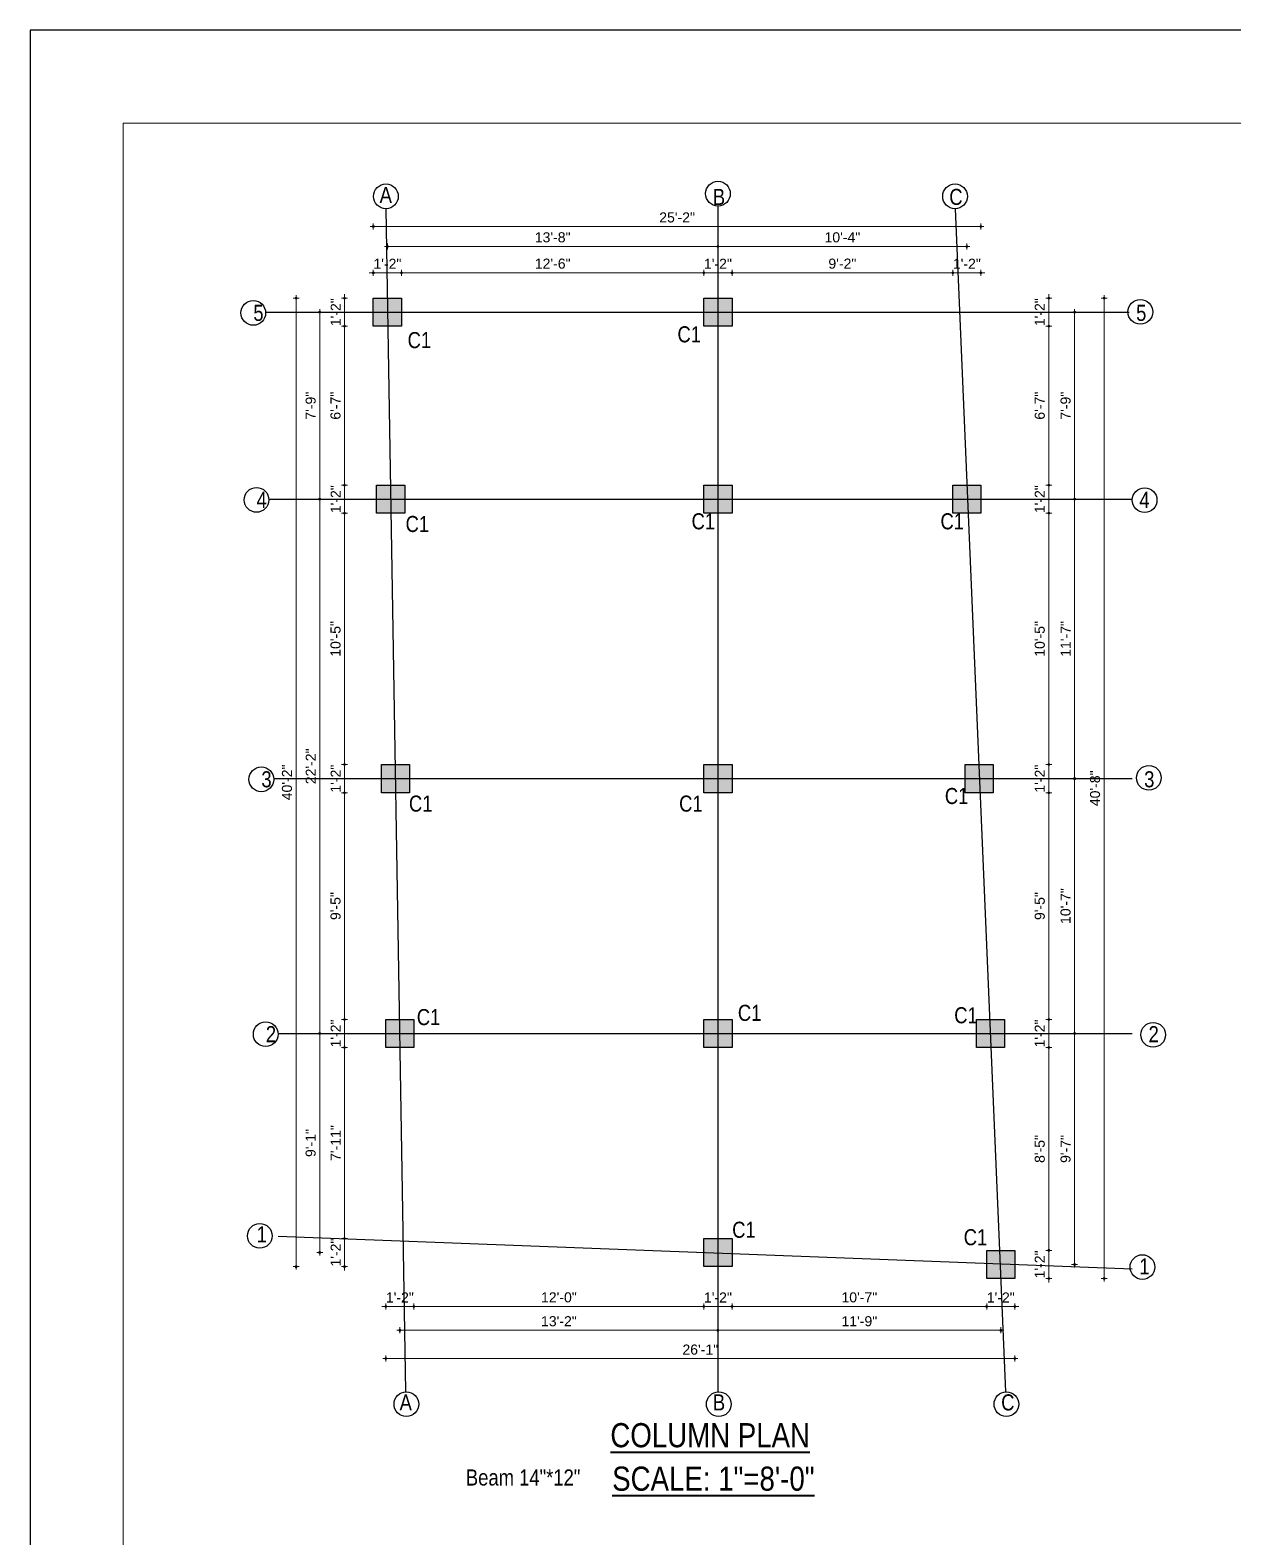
# Model space of a CAD drawing. Header units: inches. Extents: x -4597 to 93300, y -14139 to 5932.
# Drawn here: x -754 to -155, y -9626 to -8877 of the extents above; entities that cross this region are included whole.
import ezdxf
from ezdxf.enums import TextEntityAlignment as Align

# ---------------------------------------------------------------- set-up
doc = ezdxf.new("R2010")
doc.units = ezdxf.units.IN
doc.header["$LTSCALE"] = 0.5
doc.header["$MEASUREMENT"] = 0
doc.header["$PDMODE"] = 66
for name, color, linetype, lineweight in [('1', 7, 'Continuous', 25), ('ELE1', 3, 'Continuous', 9), ('hatch', 9, 'Continuous', 0), ('Toilet', 7, 'Continuous', 25), ('wall', 20, 'Continuous', 40)]:
    doc.layers.add(name, color=color, linetype=linetype, lineweight=lineweight)
doc.styles.add('ordinary', font='ARIALN.TTF')
doc.styles.get("Standard").update_dxf_attribs({"font": 'arial.ttf'})
doc.dimstyles.new('S8', dxfattribs={"dimtxt": 5, "dimasz": 1, "dimexe": 6, "dimexo": 18, "dimgap": 1.9375, "dimtad": 1, "dimdec": 0, "dimzin": 3, "dimdsep": 46, "dimlunit": 4, "dimtxsty": 'Standard', "dimblk": 'dot 2', "dimcen": 12, "dimse1": 1, "dimse2": 1, "dimclrd": 1, "dimclre": 1, "dimclrt": 256, "dimadec": 0, "dimazin": 0, "dimtfac": 0.75, "dimtdec": 0, "dimtix": 1, "dimtmove": 1, "dimatfit": 3, "dimldrblk": 'DOT', "dimfxl": 1, "dimtolj": 1, "dimtzin": 0, "dimlwd": 9, "dimlwe": 9, "dimarcsym": 0})

# ---------------------------------------------------------------- blocks, each defined once
blk = doc.blocks.new('dot1')
at = {"layer": 'hatch'}
h = blk.add_hatch(color=256, dxfattribs=at)
edge = h.paths.add_edge_path()
edge.add_arc((0, 0), 1, 0, 360)
for p, q in [((3, 0), (-3, 0)), ((0, 3), (0, -3))]:
    blk.add_line(p, q, dxfattribs=at)
blk.add_circle((0, 0), 1, dxfattribs=at)
blk = doc.blocks.new('dot 2')
at = {"layer": 'hatch', "xscale": 0.5, "yscale": 0.5, "zscale": 0.5}
blk.add_blockref('dot1', (0, 0), dxfattribs=at)
blk = doc.blocks.new('*D522')
at = {"layer": 'Defpoints', "color": 0, "transparency": 16777216}
for p in [(-569.06, -8997.16), (-583.06, -9009.8), (-569.06, -9009.8)]:
    blk.add_point(p, dxfattribs=at)
at = {"layer": 'Toilet', "color": 1, "lineweight": 9, "transparency": 16777216}
for p, q in [((-584.06, -8997.16), (-585.06, -8997.16)), ((-583.06, -8997.16), (-569.06, -8997.16)), ((-568.06, -8997.16), (-567.06, -8997.16))]:
    blk.add_line(p, q, dxfattribs=at)
blk.add_blockref('dot 2', (-583.06, -8997.16), dxfattribs=at)
at = {"layer": 'Toilet', "color": 1, "lineweight": 9, "transparency": 16777216, "rotation": 180}
blk.add_blockref('dot 2', (-569.06, -8997.16), dxfattribs=at)
at = {"layer": 'Toilet', "transparency": 16777216, "insert": (-576.06, -8992.72), "char_height": 5, "attachment_point": 5}
blk.add_mtext('\\A1;1\'-2"', dxfattribs=at)
blk = doc.blocks.new('_Dot')
at = {"color": 0, "linetype": 'ByBlock', "lineweight": -2}
blk.add_line((-0.5, 0), (-1, 0), dxfattribs=at)
at = {"color": 0, "linetype": 'ByBlock', "const_width": 0.5}
blk.add_lwpolyline([(-0.25, 0, 1), (0.25, 0, 1)], format="xyb", close=True, dxfattribs=at)
blk = doc.blocks.new('*D523')
at = {"layer": 'Defpoints', "color": 0, "transparency": 16777216}
for p in [(-418.7, -8997.16), (-569.06, -9009.8), (-418.7, -9009.8)]:
    blk.add_point(p, dxfattribs=at)
at = {"layer": 'Toilet', "color": 1, "lineweight": 9, "transparency": 16777216}
blk.add_line((-568.06, -8997.16), (-419.7, -8997.16), dxfattribs=at)
at = {"layer": 'Toilet', "color": 1, "lineweight": 9, "transparency": 16777216, "rotation": 180}
blk.add_blockref('dot 2', (-569.06, -8997.16), dxfattribs=at)
at = {"layer": 'Toilet', "color": 1, "lineweight": 9, "transparency": 16777216}
blk.add_blockref('dot 2', (-418.7, -8997.16), dxfattribs=at)
at = {"layer": 'Toilet', "transparency": 16777216, "insert": (-493.88, -8992.67), "char_height": 5, "attachment_point": 5}
blk.add_mtext('\\A1;12\'-6"', dxfattribs=at)
blk = doc.blocks.new('*D524')
at = {"layer": 'Defpoints', "color": 0, "transparency": 16777216}
for p in [(-404.7, -8997.16), (-418.7, -9009.8), (-404.7, -9009.8)]:
    blk.add_point(p, dxfattribs=at)
at = {"layer": 'Toilet', "color": 1, "lineweight": 9, "transparency": 16777216}
for p, q in [((-419.7, -8997.16), (-420.7, -8997.16)), ((-418.7, -8997.16), (-404.7, -8997.16)), ((-403.7, -8997.16), (-402.7, -8997.16))]:
    blk.add_line(p, q, dxfattribs=at)
blk.add_blockref('dot 2', (-418.7, -8997.16), dxfattribs=at)
at = {"layer": 'Toilet', "color": 1, "lineweight": 9, "transparency": 16777216, "rotation": 180}
blk.add_blockref('dot 2', (-404.7, -8997.16), dxfattribs=at)
at = {"layer": 'Toilet', "transparency": 16777216, "insert": (-411.7, -8992.72), "char_height": 5, "attachment_point": 5}
blk.add_mtext('\\A1;1\'-2"', dxfattribs=at)
blk = doc.blocks.new('*D525')
at = {"layer": 'Defpoints', "color": 0, "transparency": 16777216}
for p in [(-294.91, -8997.16), (-404.7, -9009.8), (-294.91, -9102.8)]:
    blk.add_point(p, dxfattribs=at)
at = {"layer": 'Toilet', "color": 1, "lineweight": 9, "transparency": 16777216}
blk.add_line((-403.7, -8997.16), (-295.91, -8997.16), dxfattribs=at)
at = {"layer": 'Toilet', "color": 1, "lineweight": 9, "transparency": 16777216, "rotation": 180}
blk.add_blockref('dot 2', (-404.7, -8997.16), dxfattribs=at)
at = {"layer": 'Toilet', "color": 1, "lineweight": 9, "transparency": 16777216}
blk.add_blockref('dot 2', (-294.91, -8997.16), dxfattribs=at)
at = {"layer": 'Toilet', "transparency": 16777216, "insert": (-349.81, -8992.67), "char_height": 5, "attachment_point": 5}
blk.add_mtext('\\A1;9\'-2"', dxfattribs=at)
blk = doc.blocks.new('*D526')
at = {"layer": 'Defpoints', "color": 0, "transparency": 16777216}
for p in [(-280.91, -8997.16), (-294.91, -9102.8), (-280.91, -9102.8)]:
    blk.add_point(p, dxfattribs=at)
at = {"layer": 'Toilet', "color": 1, "lineweight": 9, "transparency": 16777216}
for p, q in [((-295.91, -8997.16), (-296.91, -8997.16)), ((-294.91, -8997.16), (-280.91, -8997.16)), ((-279.91, -8997.16), (-278.91, -8997.16))]:
    blk.add_line(p, q, dxfattribs=at)
blk.add_blockref('dot 2', (-294.91, -8997.16), dxfattribs=at)
at = {"layer": 'Toilet', "color": 1, "lineweight": 9, "transparency": 16777216, "rotation": 180}
blk.add_blockref('dot 2', (-280.91, -8997.16), dxfattribs=at)
at = {"layer": 'Toilet', "transparency": 16777216, "insert": (-287.91, -8992.72), "char_height": 5, "attachment_point": 5}
blk.add_mtext('\\A1;1\'-2"', dxfattribs=at)
blk = doc.blocks.new('*D527')
at = {"layer": 'Defpoints', "color": 0, "transparency": 16777216}
for p in [(-411.7, -8984.08), (-576.06, -9009.8), (-411.7, -9009.8)]:
    blk.add_point(p, dxfattribs=at)
at = {"layer": 'Toilet', "color": 1, "lineweight": 9, "transparency": 16777216}
blk.add_line((-575.06, -8984.08), (-412.7, -8984.08), dxfattribs=at)
at = {"layer": 'Toilet', "color": 1, "lineweight": 9, "transparency": 16777216, "rotation": 180}
blk.add_blockref('dot 2', (-576.06, -8984.08), dxfattribs=at)
at = {"layer": 'Toilet', "color": 1, "lineweight": 9, "transparency": 16777216}
blk.add_blockref('dot 2', (-411.7, -8984.08), dxfattribs=at)
at = {"layer": 'Toilet', "transparency": 16777216, "insert": (-493.88, -8979.59), "char_height": 5, "attachment_point": 5}
blk.add_mtext('\\A1;13\'-8"', dxfattribs=at)
blk = doc.blocks.new('*D528')
at = {"layer": 'Defpoints', "color": 0, "transparency": 16777216}
for p in [(-287.91, -8984.08), (-411.7, -9009.8), (-287.91, -9102.8)]:
    blk.add_point(p, dxfattribs=at)
at = {"layer": 'Toilet', "color": 1, "lineweight": 9, "transparency": 16777216}
blk.add_line((-410.7, -8984.08), (-288.91, -8984.08), dxfattribs=at)
at = {"layer": 'Toilet', "color": 1, "lineweight": 9, "transparency": 16777216, "rotation": 180}
blk.add_blockref('dot 2', (-411.7, -8984.08), dxfattribs=at)
at = {"layer": 'Toilet', "color": 1, "lineweight": 9, "transparency": 16777216}
blk.add_blockref('dot 2', (-287.91, -8984.08), dxfattribs=at)
at = {"layer": 'Toilet', "transparency": 16777216, "insert": (-349.81, -8979.59), "char_height": 5, "attachment_point": 5}
blk.add_mtext('\\A1;10\'-4"', dxfattribs=at)
blk = doc.blocks.new('*D197')
at = {"layer": 'Defpoints', "color": 0, "transparency": 16777216}
for p in [(-583.06, -8974.19), (-583.06, -9009.8), (-280.91, -9102.8)]:
    blk.add_point(p, dxfattribs=at)
at = {"layer": 'Toilet', "color": 1, "lineweight": 9, "transparency": 16777216}
blk.add_line((-281.91, -8974.19), (-582.06, -8974.19), dxfattribs=at)
at = {"layer": 'Toilet', "color": 1, "lineweight": 9, "transparency": 16777216, "rotation": 180}
blk.add_blockref('dot 2', (-583.06, -8974.19), dxfattribs=at)
at = {"layer": 'Toilet', "color": 1, "lineweight": 9, "transparency": 16777216}
blk.add_blockref('dot 2', (-280.91, -8974.19), dxfattribs=at)
at = {"layer": 'Toilet', "transparency": 16777216, "insert": (-431.99, -8969.7), "char_height": 5, "attachment_point": 5}
blk.add_mtext('\\A1;25\'-2"', dxfattribs=at)
blk = doc.blocks.new('*D529')
at = {"layer": 'Defpoints', "color": 0, "transparency": 16777216}
for p in [(-583.06, -9009.8), (-597.34, -9023.8), (-583.06, -9023.8)]:
    blk.add_point(p, dxfattribs=at)
at = {"layer": 'Toilet', "color": 1, "lineweight": 9, "transparency": 16777216}
for p, q in [((-597.34, -9008.8), (-597.34, -9007.8)), ((-597.34, -9009.8), (-597.34, -9023.8)), ((-597.34, -9024.8), (-597.34, -9025.8))]:
    blk.add_line(p, q, dxfattribs=at)
for p, rotation in [((-597.34, -9009.8), 270), ((-597.34, -9023.8), 90)]:
    blk.add_blockref('dot 2', p, dxfattribs=dict(at, rotation=rotation))
at = {"layer": 'Toilet', "transparency": 16777216, "insert": (-601.79, -9016.8), "char_height": 5, "attachment_point": 5, "rotation": 90}
blk.add_mtext('\\A1;1\'-2"', dxfattribs=at)
blk = doc.blocks.new('*D530')
at = {"layer": 'Defpoints', "color": 0, "transparency": 16777216}
for p in [(-583.06, -9023.8), (-597.34, -9102.8), (-581.46, -9102.8)]:
    blk.add_point(p, dxfattribs=at)
at = {"layer": 'Toilet', "color": 1, "lineweight": 9, "transparency": 16777216}
blk.add_line((-597.34, -9024.8), (-597.34, -9101.8), dxfattribs=at)
for p, rotation in [((-597.34, -9023.8), 90), ((-597.34, -9102.8), 270)]:
    blk.add_blockref('dot 2', p, dxfattribs=dict(at, rotation=rotation))
at = {"layer": 'Toilet', "transparency": 16777216, "insert": (-601.83, -9063.3), "char_height": 5, "attachment_point": 5, "rotation": 90}
blk.add_mtext('\\A1;6\'-7"', dxfattribs=at)
blk = doc.blocks.new('*D531')
at = {"layer": 'Defpoints', "color": 0, "transparency": 16777216}
for p in [(-581.46, -9102.8), (-597.34, -9116.8), (-581.46, -9116.8)]:
    blk.add_point(p, dxfattribs=at)
at = {"layer": 'Toilet', "color": 1, "lineweight": 9, "transparency": 16777216}
for p, q in [((-597.34, -9101.8), (-597.34, -9100.8)), ((-597.34, -9102.8), (-597.34, -9116.8)), ((-597.34, -9117.8), (-597.34, -9118.8))]:
    blk.add_line(p, q, dxfattribs=at)
for p, rotation in [((-597.34, -9102.8), 270), ((-597.34, -9116.8), 90)]:
    blk.add_blockref('dot 2', p, dxfattribs=dict(at, rotation=rotation))
at = {"layer": 'Toilet', "transparency": 16777216, "insert": (-601.79, -9109.8), "char_height": 5, "attachment_point": 5, "rotation": 90}
blk.add_mtext('\\A1;1\'-2"', dxfattribs=at)
blk = doc.blocks.new('*D532')
at = {"layer": 'Defpoints', "color": 0, "transparency": 16777216}
for p in [(-581.46, -9116.8), (-597.34, -9241.8), (-579.06, -9241.8)]:
    blk.add_point(p, dxfattribs=at)
at = {"layer": 'Toilet', "color": 1, "lineweight": 9, "transparency": 16777216}
blk.add_line((-597.34, -9117.8), (-597.34, -9240.8), dxfattribs=at)
for p, rotation in [((-597.34, -9116.8), 90), ((-597.34, -9241.8), 270)]:
    blk.add_blockref('dot 2', p, dxfattribs=dict(at, rotation=rotation))
at = {"layer": 'Toilet', "transparency": 16777216, "insert": (-601.83, -9179.3), "char_height": 5, "attachment_point": 5, "rotation": 90}
blk.add_mtext('\\A1;10\'-5"', dxfattribs=at)
blk = doc.blocks.new('*D533')
at = {"layer": 'Defpoints', "color": 0, "transparency": 16777216}
for p in [(-579.06, -9241.8), (-597.34, -9255.8), (-579.06, -9255.8)]:
    blk.add_point(p, dxfattribs=at)
at = {"layer": 'Toilet', "color": 1, "lineweight": 9, "transparency": 16777216}
for p, q in [((-597.34, -9240.8), (-597.34, -9239.8)), ((-597.34, -9241.8), (-597.34, -9255.8)), ((-597.34, -9256.8), (-597.34, -9257.8))]:
    blk.add_line(p, q, dxfattribs=at)
for p, rotation in [((-597.34, -9241.8), 270), ((-597.34, -9255.8), 90)]:
    blk.add_blockref('dot 2', p, dxfattribs=dict(at, rotation=rotation))
at = {"layer": 'Toilet', "transparency": 16777216, "insert": (-601.79, -9248.8), "char_height": 5, "attachment_point": 5, "rotation": 90}
blk.add_mtext('\\A1;1\'-2"', dxfattribs=at)
blk = doc.blocks.new('*D440')
at = {"layer": 'Defpoints', "color": 0, "transparency": 16777216}
for p in [(-579.06, -9255.8), (-597.34, -9368.54), (-576.87, -9368.54)]:
    blk.add_point(p, dxfattribs=at)
at = {"layer": 'Toilet', "color": 1, "lineweight": 9, "transparency": 16777216}
blk.add_line((-597.34, -9256.8), (-597.34, -9367.54), dxfattribs=at)
for p, rotation in [((-597.34, -9255.8), 90), ((-597.34, -9368.54), 270)]:
    blk.add_blockref('dot 2', p, dxfattribs=dict(at, rotation=rotation))
at = {"layer": 'Toilet', "transparency": 16777216, "insert": (-601.83, -9312.17), "char_height": 5, "attachment_point": 5, "rotation": 90}
blk.add_mtext('\\A1;9\'-5"', dxfattribs=at)
blk = doc.blocks.new('*D441')
at = {"layer": 'Defpoints', "color": 0, "transparency": 16777216}
for p in [(-576.87, -9368.54), (-597.34, -9382.54), (-576.87, -9382.54)]:
    blk.add_point(p, dxfattribs=at)
at = {"layer": 'Toilet', "color": 1, "lineweight": 9, "transparency": 16777216}
for p, q in [((-597.34, -9367.54), (-597.34, -9366.54)), ((-597.34, -9368.54), (-597.34, -9382.54)), ((-597.34, -9383.54), (-597.34, -9384.54))]:
    blk.add_line(p, q, dxfattribs=at)
for p, rotation in [((-597.34, -9368.54), 270), ((-597.34, -9382.54), 90)]:
    blk.add_blockref('dot 2', p, dxfattribs=dict(at, rotation=rotation))
at = {"layer": 'Toilet', "transparency": 16777216, "insert": (-601.79, -9375.54), "char_height": 5, "attachment_point": 5, "rotation": 90}
blk.add_mtext('\\A1;1\'-2"', dxfattribs=at)
blk = doc.blocks.new('*D442')
at = {"layer": 'Defpoints', "color": 0, "transparency": 16777216}
for p in [(-576.87, -9382.54), (-597.34, -9477.5), (-418.7, -9477.5)]:
    blk.add_point(p, dxfattribs=at)
at = {"layer": 'Toilet', "color": 1, "lineweight": 9, "transparency": 16777216}
blk.add_line((-597.34, -9383.54), (-597.34, -9476.5), dxfattribs=at)
for p, rotation in [((-597.34, -9382.54), 90), ((-597.34, -9477.5), 270)]:
    blk.add_blockref('dot 2', p, dxfattribs=dict(at, rotation=rotation))
at = {"layer": 'Toilet', "transparency": 16777216, "insert": (-601.79, -9430.02), "char_height": 5, "attachment_point": 5, "rotation": 90}
blk.add_mtext('\\A1;7\'-11"', dxfattribs=at)
blk = doc.blocks.new('*D443')
at = {"layer": 'Defpoints', "color": 0, "transparency": 16777216}
for p in [(-418.7, -9477.5), (-597.34, -9491.5), (-418.7, -9491.5)]:
    blk.add_point(p, dxfattribs=at)
at = {"layer": 'Toilet', "color": 1, "lineweight": 9, "transparency": 16777216}
for p, q in [((-597.34, -9476.5), (-597.34, -9475.5)), ((-597.34, -9477.5), (-597.34, -9491.5)), ((-597.34, -9492.5), (-597.34, -9493.5))]:
    blk.add_line(p, q, dxfattribs=at)
for p, rotation in [((-597.34, -9477.5), 270), ((-597.34, -9491.5), 90)]:
    blk.add_blockref('dot 2', p, dxfattribs=dict(at, rotation=rotation))
at = {"layer": 'Toilet', "transparency": 16777216, "insert": (-601.79, -9484.5), "char_height": 5, "attachment_point": 5, "rotation": 90}
blk.add_mtext('\\A1;1\'-2"', dxfattribs=at)
blk = doc.blocks.new('*D444')
at = {"layer": 'Defpoints', "color": 0, "transparency": 16777216}
for p in [(-609.73, -9375.54), (-418.7, -9375.54), (-418.7, -9484.5)]:
    blk.add_point(p, dxfattribs=at)
at = {"layer": 'Toilet', "color": 1, "lineweight": 9, "transparency": 16777216}
blk.add_line((-609.73, -9483.5), (-609.73, -9376.54), dxfattribs=at)
for p, rotation in [((-609.73, -9375.54), 90), ((-609.73, -9484.5), 270)]:
    blk.add_blockref('dot 2', p, dxfattribs=dict(at, rotation=rotation))
at = {"layer": 'Toilet', "transparency": 16777216, "insert": (-614.22, -9430.02), "char_height": 5, "attachment_point": 5, "rotation": 90}
blk.add_mtext('\\A1;9\'-1"', dxfattribs=at)
blk = doc.blocks.new('*D446')
at = {"layer": 'Defpoints', "color": 0, "transparency": 16777216}
for p in [(-609.73, -9016.8), (-583.06, -9016.8), (-581.46, -9109.8)]:
    blk.add_point(p, dxfattribs=at)
at = {"layer": 'Toilet', "color": 1, "lineweight": 9, "transparency": 16777216}
blk.add_line((-609.73, -9108.8), (-609.73, -9017.8), dxfattribs=at)
for p, rotation in [((-609.73, -9016.8), 90), ((-609.73, -9109.8), 270)]:
    blk.add_blockref('dot 2', p, dxfattribs=dict(at, rotation=rotation))
at = {"layer": 'Toilet', "transparency": 16777216, "insert": (-614.22, -9063.3), "char_height": 5, "attachment_point": 5, "rotation": 90}
blk.add_mtext('\\A1;7\'-9"', dxfattribs=at)
blk = doc.blocks.new('*D447')
at = {"layer": 'Defpoints', "color": 0, "transparency": 16777216}
for p in [(-576.87, -9382.54), (-562.87, -9382.54), (-562.87, -9511.3)]:
    blk.add_point(p, dxfattribs=at)
at = {"layer": 'Toilet', "color": 1, "lineweight": 9, "transparency": 16777216}
for p, q in [((-577.87, -9511.3), (-578.87, -9511.3)), ((-576.87, -9511.3), (-562.87, -9511.3)), ((-561.87, -9511.3), (-560.87, -9511.3))]:
    blk.add_line(p, q, dxfattribs=at)
blk.add_blockref('dot 2', (-576.87, -9511.3), dxfattribs=at)
at = {"layer": 'Toilet', "color": 1, "lineweight": 9, "transparency": 16777216, "rotation": 180}
blk.add_blockref('dot 2', (-562.87, -9511.3), dxfattribs=at)
at = {"layer": 'Toilet', "transparency": 16777216, "insert": (-569.87, -9506.85), "char_height": 5, "attachment_point": 5}
blk.add_mtext('\\A1;1\'-2"', dxfattribs=at)
blk = doc.blocks.new('*D448')
at = {"layer": 'Defpoints', "color": 0, "transparency": 16777216}
for p in [(-562.87, -9382.54), (-418.7, -9491.5), (-418.7, -9511.3)]:
    blk.add_point(p, dxfattribs=at)
at = {"layer": 'Toilet', "color": 1, "lineweight": 9, "transparency": 16777216}
blk.add_line((-561.87, -9511.3), (-419.7, -9511.3), dxfattribs=at)
at = {"layer": 'Toilet', "color": 1, "lineweight": 9, "transparency": 16777216, "rotation": 180}
blk.add_blockref('dot 2', (-562.87, -9511.3), dxfattribs=at)
at = {"layer": 'Toilet', "color": 1, "lineweight": 9, "transparency": 16777216}
blk.add_blockref('dot 2', (-418.7, -9511.3), dxfattribs=at)
at = {"layer": 'Toilet', "transparency": 16777216, "insert": (-490.78, -9506.81), "char_height": 5, "attachment_point": 5}
blk.add_mtext('\\A1;12\'-0"', dxfattribs=at)
blk = doc.blocks.new('*D449')
at = {"layer": 'Defpoints', "color": 0, "transparency": 16777216}
for p in [(-418.7, -9491.5), (-404.7, -9491.5), (-404.7, -9511.3)]:
    blk.add_point(p, dxfattribs=at)
at = {"layer": 'Toilet', "color": 1, "lineweight": 9, "transparency": 16777216}
for p, q in [((-419.7, -9511.3), (-420.7, -9511.3)), ((-418.7, -9511.3), (-404.7, -9511.3)), ((-403.7, -9511.3), (-402.7, -9511.3))]:
    blk.add_line(p, q, dxfattribs=at)
blk.add_blockref('dot 2', (-418.7, -9511.3), dxfattribs=at)
at = {"layer": 'Toilet', "color": 1, "lineweight": 9, "transparency": 16777216, "rotation": 180}
blk.add_blockref('dot 2', (-404.7, -9511.3), dxfattribs=at)
at = {"layer": 'Toilet', "transparency": 16777216, "insert": (-411.7, -9506.85), "char_height": 5, "attachment_point": 5}
blk.add_mtext('\\A1;1\'-2"', dxfattribs=at)
blk = doc.blocks.new('*D450')
at = {"layer": 'Defpoints', "color": 0, "transparency": 16777216}
for p in [(-404.7, -9491.5), (-278.05, -9497.4), (-278.05, -9511.3)]:
    blk.add_point(p, dxfattribs=at)
at = {"layer": 'Toilet', "color": 1, "lineweight": 9, "transparency": 16777216}
blk.add_line((-403.7, -9511.3), (-279.05, -9511.3), dxfattribs=at)
at = {"layer": 'Toilet', "color": 1, "lineweight": 9, "transparency": 16777216, "rotation": 180}
blk.add_blockref('dot 2', (-404.7, -9511.3), dxfattribs=at)
at = {"layer": 'Toilet', "color": 1, "lineweight": 9, "transparency": 16777216}
blk.add_blockref('dot 2', (-278.05, -9511.3), dxfattribs=at)
at = {"layer": 'Toilet', "transparency": 16777216, "insert": (-341.38, -9506.81), "char_height": 5, "attachment_point": 5}
blk.add_mtext('\\A1;10\'-7"', dxfattribs=at)
blk = doc.blocks.new('*D451')
at = {"layer": 'Defpoints', "color": 0, "transparency": 16777216}
for p in [(-278.05, -9497.4), (-264.05, -9497.4), (-264.05, -9511.3)]:
    blk.add_point(p, dxfattribs=at)
at = {"layer": 'Toilet', "color": 1, "lineweight": 9, "transparency": 16777216}
for p, q in [((-279.05, -9511.3), (-280.05, -9511.3)), ((-278.05, -9511.3), (-264.05, -9511.3)), ((-263.05, -9511.3), (-262.05, -9511.3))]:
    blk.add_line(p, q, dxfattribs=at)
blk.add_blockref('dot 2', (-278.05, -9511.3), dxfattribs=at)
at = {"layer": 'Toilet', "color": 1, "lineweight": 9, "transparency": 16777216, "rotation": 180}
blk.add_blockref('dot 2', (-264.05, -9511.3), dxfattribs=at)
at = {"layer": 'Toilet', "transparency": 16777216, "insert": (-271.05, -9506.85), "char_height": 5, "attachment_point": 5}
blk.add_mtext('\\A1;1\'-2"', dxfattribs=at)
blk = doc.blocks.new('*D452')
at = {"layer": 'Defpoints', "color": 0, "transparency": 16777216}
for p in [(-569.87, -9382.54), (-411.7, -9491.5), (-411.7, -9523.17)]:
    blk.add_point(p, dxfattribs=at)
at = {"layer": 'Toilet', "color": 1, "lineweight": 9, "transparency": 16777216}
blk.add_line((-568.87, -9523.17), (-412.7, -9523.17), dxfattribs=at)
at = {"layer": 'Toilet', "color": 1, "lineweight": 9, "transparency": 16777216, "rotation": 180}
blk.add_blockref('dot 2', (-569.87, -9523.17), dxfattribs=at)
at = {"layer": 'Toilet', "color": 1, "lineweight": 9, "transparency": 16777216}
blk.add_blockref('dot 2', (-411.7, -9523.17), dxfattribs=at)
at = {"layer": 'Toilet', "transparency": 16777216, "insert": (-490.78, -9518.68), "char_height": 5, "attachment_point": 5}
blk.add_mtext('\\A1;13\'-2"', dxfattribs=at)
blk = doc.blocks.new('*D453')
at = {"layer": 'Defpoints', "color": 0, "transparency": 16777216}
for p in [(-411.7, -9491.5), (-271.05, -9497.4), (-271.05, -9523.17)]:
    blk.add_point(p, dxfattribs=at)
at = {"layer": 'Toilet', "color": 1, "lineweight": 9, "transparency": 16777216}
blk.add_line((-410.7, -9523.17), (-272.05, -9523.17), dxfattribs=at)
at = {"layer": 'Toilet', "color": 1, "lineweight": 9, "transparency": 16777216, "rotation": 180}
blk.add_blockref('dot 2', (-411.7, -9523.17), dxfattribs=at)
at = {"layer": 'Toilet', "color": 1, "lineweight": 9, "transparency": 16777216}
blk.add_blockref('dot 2', (-271.05, -9523.17), dxfattribs=at)
at = {"layer": 'Toilet', "transparency": 16777216, "insert": (-341.38, -9518.68), "char_height": 5, "attachment_point": 5}
blk.add_mtext('\\A1;11\'-9"', dxfattribs=at)
blk = doc.blocks.new('*D454')
at = {"layer": 'Defpoints', "color": 0, "transparency": 16777216}
for p in [(-264.05, -9483.4), (-247.2, -9483.4), (-264.05, -9497.4)]:
    blk.add_point(p, dxfattribs=at)
at = {"layer": 'Toilet', "color": 1, "lineweight": 9, "transparency": 16777216}
for p, q in [((-247.2, -9482.4), (-247.2, -9481.4)), ((-247.2, -9497.4), (-247.2, -9483.4)), ((-247.2, -9498.4), (-247.2, -9499.4))]:
    blk.add_line(p, q, dxfattribs=at)
for p, rotation in [((-247.2, -9483.4), 270), ((-247.2, -9497.4), 90)]:
    blk.add_blockref('dot 2', p, dxfattribs=dict(at, rotation=rotation))
at = {"layer": 'Toilet', "transparency": 16777216, "insert": (-251.64, -9490.4), "char_height": 5, "attachment_point": 5, "rotation": 90}
blk.add_mtext('\\A1;1\'-2"', dxfattribs=at)
blk = doc.blocks.new('*D456')
at = {"layer": 'Defpoints', "color": 0, "transparency": 16777216}
for p in [(-269.14, -9368.54), (-247.2, -9368.54), (-269.14, -9382.54)]:
    blk.add_point(p, dxfattribs=at)
at = {"layer": 'Toilet', "color": 1, "lineweight": 9, "transparency": 16777216}
for p, q in [((-247.2, -9367.54), (-247.2, -9366.54)), ((-247.2, -9382.54), (-247.2, -9368.54)), ((-247.2, -9383.54), (-247.2, -9384.54))]:
    blk.add_line(p, q, dxfattribs=at)
for p, rotation in [((-247.2, -9368.54), 270), ((-247.2, -9382.54), 90)]:
    blk.add_blockref('dot 2', p, dxfattribs=dict(at, rotation=rotation))
at = {"layer": 'Toilet', "transparency": 16777216, "insert": (-251.64, -9375.54), "char_height": 5, "attachment_point": 5, "rotation": 90}
blk.add_mtext('\\A1;1\'-2"', dxfattribs=at)
blk = doc.blocks.new('*D458')
at = {"layer": 'Defpoints', "color": 0, "transparency": 16777216}
for p in [(-274.76, -9241.8), (-247.2, -9241.8), (-274.76, -9255.8)]:
    blk.add_point(p, dxfattribs=at)
at = {"layer": 'Toilet', "color": 1, "lineweight": 9, "transparency": 16777216}
for p, q in [((-247.2, -9240.8), (-247.2, -9239.8)), ((-247.2, -9255.8), (-247.2, -9241.8)), ((-247.2, -9256.8), (-247.2, -9257.8))]:
    blk.add_line(p, q, dxfattribs=at)
for p, rotation in [((-247.2, -9241.8), 270), ((-247.2, -9255.8), 90)]:
    blk.add_blockref('dot 2', p, dxfattribs=dict(at, rotation=rotation))
at = {"layer": 'Toilet', "transparency": 16777216, "insert": (-251.64, -9248.8), "char_height": 5, "attachment_point": 5, "rotation": 90}
blk.add_mtext('\\A1;1\'-2"', dxfattribs=at)
blk = doc.blocks.new('*D460')
at = {"layer": 'Defpoints', "color": 0, "transparency": 16777216}
for p in [(-280.91, -9102.8), (-247.2, -9102.8), (-280.91, -9116.8)]:
    blk.add_point(p, dxfattribs=at)
at = {"layer": 'Toilet', "color": 1, "lineweight": 9, "transparency": 16777216}
for p, q in [((-247.2, -9101.8), (-247.2, -9100.8)), ((-247.2, -9116.8), (-247.2, -9102.8)), ((-247.2, -9117.8), (-247.2, -9118.8))]:
    blk.add_line(p, q, dxfattribs=at)
for p, rotation in [((-247.2, -9102.8), 270), ((-247.2, -9116.8), 90)]:
    blk.add_blockref('dot 2', p, dxfattribs=dict(at, rotation=rotation))
at = {"layer": 'Toilet', "transparency": 16777216, "insert": (-251.64, -9109.8), "char_height": 5, "attachment_point": 5, "rotation": 90}
blk.add_mtext('\\A1;1\'-2"', dxfattribs=at)
blk = doc.blocks.new('*D462')
at = {"layer": 'Defpoints', "color": 0, "transparency": 16777216}
for p in [(-404.7, -9009.8), (-247.2, -9009.8), (-404.7, -9023.8)]:
    blk.add_point(p, dxfattribs=at)
at = {"layer": 'Toilet', "color": 1, "lineweight": 9, "transparency": 16777216}
for p, q in [((-247.2, -9008.8), (-247.2, -9007.8)), ((-247.2, -9023.8), (-247.2, -9009.8)), ((-247.2, -9024.8), (-247.2, -9025.8))]:
    blk.add_line(p, q, dxfattribs=at)
for p, rotation in [((-247.2, -9009.8), 270), ((-247.2, -9023.8), 90)]:
    blk.add_blockref('dot 2', p, dxfattribs=dict(at, rotation=rotation))
at = {"layer": 'Toilet', "transparency": 16777216, "insert": (-251.64, -9016.8), "char_height": 5, "attachment_point": 5, "rotation": 90}
blk.add_mtext('\\A1;1\'-2"', dxfattribs=at)
blk = doc.blocks.new('*D463')
at = {"layer": 'Defpoints', "color": 0, "transparency": 16777216}
for p in [(-404.7, -9016.8), (-280.91, -9109.8), (-234.32, -9109.8)]:
    blk.add_point(p, dxfattribs=at)
at = {"layer": 'Toilet', "color": 1, "lineweight": 9, "transparency": 16777216}
blk.add_line((-234.32, -9017.8), (-234.32, -9108.8), dxfattribs=at)
for p, rotation in [((-234.32, -9016.8), 90), ((-234.32, -9109.8), 270)]:
    blk.add_blockref('dot 2', p, dxfattribs=dict(at, rotation=rotation))
at = {"layer": 'Toilet', "transparency": 16777216, "insert": (-238.81, -9063.3), "char_height": 5, "attachment_point": 5, "rotation": 90}
blk.add_mtext('\\A1;7\'-9"', dxfattribs=at)
blk = doc.blocks.new('*D464')
at = {"layer": 'Defpoints', "color": 0, "transparency": 16777216}
for p in [(-280.91, -9109.8), (-274.76, -9248.8), (-234.32, -9248.8)]:
    blk.add_point(p, dxfattribs=at)
at = {"layer": 'Toilet', "color": 1, "lineweight": 9, "transparency": 16777216}
blk.add_line((-234.32, -9110.8), (-234.32, -9247.8), dxfattribs=at)
for p, rotation in [((-234.32, -9109.8), 90), ((-234.32, -9248.8), 270)]:
    blk.add_blockref('dot 2', p, dxfattribs=dict(at, rotation=rotation))
at = {"layer": 'Toilet', "transparency": 16777216, "insert": (-238.77, -9179.3), "char_height": 5, "attachment_point": 5, "rotation": 90}
blk.add_mtext('\\A1;11\'-7"', dxfattribs=at)
blk = doc.blocks.new('*D465')
at = {"layer": 'Defpoints', "color": 0, "transparency": 16777216}
for p in [(-274.76, -9248.8), (-269.14, -9375.54), (-234.32, -9375.54)]:
    blk.add_point(p, dxfattribs=at)
at = {"layer": 'Toilet', "color": 1, "lineweight": 9, "transparency": 16777216}
blk.add_line((-234.32, -9249.8), (-234.32, -9374.54), dxfattribs=at)
for p, rotation in [((-234.32, -9248.8), 90), ((-234.32, -9375.54), 270)]:
    blk.add_blockref('dot 2', p, dxfattribs=dict(at, rotation=rotation))
at = {"layer": 'Toilet', "transparency": 16777216, "insert": (-238.81, -9312.17), "char_height": 5, "attachment_point": 5, "rotation": 90}
blk.add_mtext('\\A1;10\'-7"', dxfattribs=at)
blk = doc.blocks.new('*D466')
at = {"layer": 'Defpoints', "color": 0, "transparency": 16777216}
for p in [(-269.14, -9375.54), (-264.05, -9490.4), (-234.32, -9490.4)]:
    blk.add_point(p, dxfattribs=at)
at = {"layer": 'Toilet', "color": 1, "lineweight": 9, "transparency": 16777216}
blk.add_line((-234.32, -9376.54), (-234.32, -9489.4), dxfattribs=at)
for p, rotation in [((-234.32, -9375.54), 90), ((-234.32, -9490.4), 270)]:
    blk.add_blockref('dot 2', p, dxfattribs=dict(at, rotation=rotation))
at = {"layer": 'Toilet', "transparency": 16777216, "insert": (-238.81, -9432.97), "char_height": 5, "attachment_point": 5, "rotation": 90}
blk.add_mtext('\\A1;9\'-7"', dxfattribs=at)
blk = doc.blocks.new('*D467')
at = {"layer": 'Defpoints', "color": 0, "transparency": 16777216}
for p in [(-404.7, -9009.8), (-219.66, -9009.8), (-264.05, -9497.4)]:
    blk.add_point(p, dxfattribs=at)
at = {"layer": 'Toilet', "color": 1, "lineweight": 9, "transparency": 16777216}
blk.add_line((-219.66, -9496.4), (-219.66, -9010.8), dxfattribs=at)
for p, rotation in [((-219.66, -9009.8), 90), ((-219.66, -9497.4), 270)]:
    blk.add_blockref('dot 2', p, dxfattribs=dict(at, rotation=rotation))
at = {"layer": 'Toilet', "transparency": 16777216, "insert": (-224.15, -9253.6), "char_height": 5, "attachment_point": 5, "rotation": 90}
blk.add_mtext('\\A1;40\'-8"', dxfattribs=at)
blk = doc.blocks.new('*D195')
at = {"layer": 'Defpoints', "color": 0, "transparency": 16777216}
for p in [(-621.49, -9009.8), (-475.38, -9009.8), (-311.01, -9491.5)]:
    blk.add_point(p, dxfattribs=at)
at = {"layer": 'Toilet', "color": 1, "lineweight": 9, "transparency": 16777216}
blk.add_line((-621.49, -9490.5), (-621.49, -9010.8), dxfattribs=at)
for p, rotation in [((-621.49, -9009.8), 90), ((-621.49, -9491.5), 270)]:
    blk.add_blockref('dot 2', p, dxfattribs=dict(at, rotation=rotation))
at = {"layer": 'Toilet', "transparency": 16777216, "insert": (-625.98, -9250.65), "char_height": 5, "attachment_point": 5, "rotation": 90}
blk.add_mtext('\\A1;40\'-2"', dxfattribs=at)

msp = doc.modelspace()

# ---------------------------------------------------------------- hatches: boundary and pattern name
at = {"layer": 'Toilet'}
for points in [[(-569.06, -9009.8), (-583.06, -9009.8), (-583.06, -9023.8), (-569.06, -9023.8)], [(-404.7, -9009.8), (-418.7, -9009.8), (-418.7, -9023.8), (-404.7, -9023.8)], [(-567.46, -9102.8), (-581.46, -9102.8), (-581.46, -9116.8), (-567.46, -9116.8)], [(-404.7, -9102.8), (-418.7, -9102.8), (-418.7, -9116.8), (-404.7, -9116.8)], [(-280.91, -9102.8), (-294.91, -9102.8), (-294.91, -9116.8), (-280.91, -9116.8)], [(-565.06, -9241.8), (-579.06, -9241.8), (-579.06, -9255.8), (-565.06, -9255.8)], [(-404.7, -9241.8), (-418.7, -9241.8), (-418.7, -9255.8), (-404.7, -9255.8)], [(-274.76, -9241.8), (-288.76, -9241.8), (-288.76, -9255.8), (-274.76, -9255.8)], [(-562.87, -9368.54), (-576.87, -9368.54), (-576.87, -9382.54), (-562.87, -9382.54)], [(-404.7, -9368.54), (-418.7, -9368.54), (-418.7, -9382.54), (-404.7, -9382.54)], [(-269.14, -9368.54), (-283.14, -9368.54), (-283.14, -9382.54), (-269.14, -9382.54)], [(-404.7, -9477.5), (-418.7, -9477.5), (-418.7, -9491.5), (-404.7, -9491.5)], [(-264.05, -9483.4), (-278.05, -9483.4), (-278.05, -9497.4), (-264.05, -9497.4)]]:
    msp.add_hatch(color=1, dxfattribs=at).paths.add_polyline_path(points)

# ---------------------------------------------------------------- linework, layer by layer
for p, q in [((-576.8, -8965.33), (-567.03, -9553.54)), ((-411.7, -8963.99), (-411.7, -9553.54)), ((-293.79, -8965.33), (-268.66, -9553.54))]:
    msp.add_line(p, q)
at = {"layer": 'Defpoints'}
msp.add_lwpolyline([(2423.89, -8876.52), (-753.71, -8876.52), (-753.71, -11124.49), (2423.89, -11124.49)], close=True, dxfattribs=at)
at = {"layer": 'ELE1'}
msp.add_lwpolyline([(-707.4, -8922.84), (2377.57, -8922.84), (2377.57, -11078.17), (-707.4, -11078.17)], close=True, dxfattribs=at)
msp.add_lwpolyline([(-707.4, -8922.84), (2377.57, -8922.84), (2377.57, -11078.17), (-707.4, -11078.17)], close=True, dxfattribs=at)
at = {"layer": 'Toilet'}
for p, q in [((-636.63, -9016.8), (-207.28, -9016.8)), ((-635.02, -9109.8), (-205.67, -9109.8)), ((-632.62, -9248.8), (-205.67, -9248.8)), ((-630.43, -9375.54), (-205.67, -9375.54)), ((-630.43, -9476.41), (-205.67, -9492.63))]:
    msp.add_line(p, q, dxfattribs=at)
for points in [[(-583.06, -9009.8), (-569.06, -9009.8), (-569.06, -9023.8), (-583.06, -9023.8)], [(-418.7, -9009.8), (-404.7, -9009.8), (-404.7, -9023.8), (-418.7, -9023.8)], [(-418.7, -9009.8), (-404.7, -9009.8), (-404.7, -9023.8), (-418.7, -9023.8)], [(-581.46, -9102.8), (-567.46, -9102.8), (-567.46, -9116.8), (-581.46, -9116.8)], [(-581.46, -9102.8), (-567.46, -9102.8), (-567.46, -9116.8), (-581.46, -9116.8)], [(-418.7, -9102.8), (-404.7, -9102.8), (-404.7, -9116.8), (-418.7, -9116.8)], [(-418.7, -9102.8), (-404.7, -9102.8), (-404.7, -9116.8), (-418.7, -9116.8)], [(-294.91, -9102.8), (-280.91, -9102.8), (-280.91, -9116.8), (-294.91, -9116.8)], [(-294.91, -9102.8), (-280.91, -9102.8), (-280.91, -9116.8), (-294.91, -9116.8)], [(-579.06, -9241.8), (-565.06, -9241.8), (-565.06, -9255.8), (-579.06, -9255.8)], [(-579.06, -9241.8), (-565.06, -9241.8), (-565.06, -9255.8), (-579.06, -9255.8)], [(-418.7, -9241.8), (-404.7, -9241.8), (-404.7, -9255.8), (-418.7, -9255.8)], [(-418.7, -9241.8), (-404.7, -9241.8), (-404.7, -9255.8), (-418.7, -9255.8)], [(-288.76, -9241.8), (-274.76, -9241.8), (-274.76, -9255.8), (-288.76, -9255.8)], [(-288.76, -9241.8), (-274.76, -9241.8), (-274.76, -9255.8), (-288.76, -9255.8)], [(-576.87, -9368.54), (-562.87, -9368.54), (-562.87, -9382.54), (-576.87, -9382.54)], [(-576.87, -9368.54), (-562.87, -9368.54), (-562.87, -9382.54), (-576.87, -9382.54)], [(-418.7, -9368.54), (-404.7, -9368.54), (-404.7, -9382.54), (-418.7, -9382.54)], [(-418.7, -9368.54), (-404.7, -9368.54), (-404.7, -9382.54), (-418.7, -9382.54)], [(-283.14, -9368.54), (-269.14, -9368.54), (-269.14, -9382.54), (-283.14, -9382.54)], [(-283.14, -9368.54), (-269.14, -9368.54), (-269.14, -9382.54), (-283.14, -9382.54)], [(-418.7, -9477.5), (-404.7, -9477.5), (-404.7, -9491.5), (-418.7, -9491.5)], [(-418.7, -9477.5), (-404.7, -9477.5), (-404.7, -9491.5), (-418.7, -9491.5)], [(-278.05, -9483.4), (-264.05, -9483.4), (-264.05, -9497.4), (-278.05, -9497.4)], [(-278.05, -9483.4), (-264.05, -9483.4), (-264.05, -9497.4), (-278.05, -9497.4)]]:
    msp.add_lwpolyline(points, close=True, dxfattribs=at)
for centre in [(-576.8, -8959.18), (-411.7, -8957.84), (-293.79, -8959.18), (-642.77, -9017.15), (-201.64, -9016.64), (-641.16, -9110.15), (-199.51, -9110.27), (-638.76, -9249.15), (-197.41, -9248.39), (-636.57, -9375.89), (-195.28, -9376.2), (-639.51, -9476.2), (-200.61, -9491.72), (-566.62, -9559.9), (-411.29, -9559.9), (-268.25, -9559.9)]:
    msp.add_circle(centre, 6.15, dxfattribs=at)

# ---------------------------------------------------------------- texts
at = {"layer": '1', "char_height": 8, "width": 20.1234, "attachment_point": 1, "style": 'ordinary'}
for s, insert in [('A', (-579.92, -8954.45)), ('B', (-414.22, -8955.45)), ('C', (-296.64, -8955.45)), ('5', (-642.73, -9013.11)), ('5', (-203.75, -9013.11)), ('C1', (-566.03, -9026.68)), ('C1', (-431.82, -9023.8)), ('4', (-641.12, -9106.11)), ('4', (-202.14, -9106.11)), ('C1', (-567.03, -9118.13)), ('C1', (-424.82, -9116.8)), ('C1', (-301.04, -9116.8)), ('3', (-638.72, -9245.11)), ('3', (-199.74, -9245.11)), ('C1', (-298.86, -9253.43)), ('C1', (-565.35, -9257.2)), ('C1', (-430.99, -9257.2)), ('C1', (-561.45, -9363.4)), ('C1', (-401.79, -9361.27)), ('C1', (-294.2, -9362.47)), ('2', (-636.53, -9371.86)), ('2', (-197.56, -9371.86)), ('C1', (-404.61, -9469.15)), ('1', (-641.12, -9471.48)), ('C1', (-289.48, -9472.87)), ('1', (-202.14, -9487.38)), ('A', (-570, -9555.02)), ('B', (-414.22, -9555.02)), ('C', (-270.85, -9555.02))]:
    msp.add_mtext(s, dxfattribs=dict(at, insert=insert))
at = {"layer": '1', "insert": (-480.11, -9600.48), "char_height": 8, "attachment_point": 9, "style": 'ordinary'}
msp.add_mtext('Beam 14"*12"', dxfattribs=at)
at = {"layer": 'wall', "style": 'ordinary'}
for s, p in [('%%UCOLUMN PLAN', (-415.55, -9575.34)), ('%%USCALE: 1"=8\'-0"', (-413.96, -9596.95))]:
    msp.add_text(s, height=12, dxfattribs=at).set_placement(p, align=Align.MIDDLE_CENTER)

# ---------------------------------------------------------------- dimensions: what is measured, and where the dimension line sits
at = {"layer": 'Toilet'}
for base, p1, p2, picture, middle in [((-583.06, -8974.19), (-280.91, -9102.8), (-583.06, -9009.8), '*D197', (-431.99, -8969.7)), ((-562.87, -9511.3), (-576.87, -9382.54), (-562.87, -9382.54), '*D447', (-569.87, -9506.85)), ((-411.7, -9523.17), (-569.87, -9382.54), (-411.7, -9491.5), '*D452', (-490.78, -9518.68)), ((-418.7, -9511.3), (-562.87, -9382.54), (-418.7, -9491.5), '*D448', (-490.78, -9506.81)), ((-404.7, -9511.3), (-418.7, -9491.5), (-404.7, -9491.5), '*D449', (-411.7, -9506.85)), ((-271.05, -9523.17), (-411.7, -9491.5), (-271.05, -9497.4), '*D453', (-341.38, -9518.68)), ((-278.05, -9511.3), (-404.7, -9491.5), (-278.05, -9497.4), '*D450', (-341.38, -9506.81)), ((-264.05, -9511.3), (-278.05, -9497.4), (-264.05, -9497.4), '*D451', (-271.05, -9506.85))]:
    dim = msp.add_linear_dim(base=base, p1=p1, p2=p2, dimstyle='S8', override={"dimfxl": 2, "dimfxlon": 1, "dimarcsym": 1}, dxfattribs=at)
    dim.commit()
    dim.dimension.update_dxf_attribs({"geometry": picture, "text_midpoint": middle})
for p1, p2, distance, picture, middle in [((-576.06, -9009.8), (-411.7, -9009.8), 25.72, '*D527', (-493.88, -8979.59)), ((-583.06, -9009.8), (-569.06, -9009.8), 12.63, '*D522', (-576.06, -8992.72))]:
    dim = msp.add_aligned_dim(p1=p1, p2=p2, distance=distance, dimstyle='S8', override={"dimfxl": 2, "dimfxlon": 1, "dimarcsym": 1}, dxfattribs=at)
    dim.commit()
    dim.dimension.update_dxf_attribs({"geometry": picture, "text_midpoint": middle})
for base, p1, p2, angle, picture, middle in [((-287.91, -8984.08), (-411.7, -9009.8), (-287.91, -9102.8), 180, '*D528', (-349.81, -8979.59)), ((-418.7, -8997.16), (-569.06, -9009.8), (-418.7, -9009.8), 180, '*D523', (-493.88, -8992.67)), ((-404.7, -8997.16), (-418.7, -9009.8), (-404.7, -9009.8), 180, '*D524', (-411.7, -8992.72)), ((-294.91, -8997.16), (-404.7, -9009.8), (-294.91, -9102.8), 180, '*D525', (-349.81, -8992.67)), ((-280.91, -8997.16), (-294.91, -9102.8), (-280.91, -9102.8), 180, '*D526', (-287.91, -8992.72)), ((-621.49, -9009.8), (-311.01, -9491.5), (-475.38, -9009.8), 90, '*D195', (-625.98, -9250.65)), ((-597.34, -9023.8), (-583.06, -9009.8), (-583.06, -9023.8), 90, '*D529', (-601.79, -9016.8)), ((-247.2, -9009.8), (-404.7, -9023.8), (-404.7, -9009.8), 90, '*D462', (-251.64, -9016.8)), ((-219.66, -9009.8), (-264.05, -9497.4), (-404.7, -9009.8), 90, '*D467', (-224.15, -9253.6)), ((-609.73, -9016.8), (-581.46, -9109.8), (-583.06, -9016.8), 90, '*D446', (-614.22, -9063.3)), ((-234.32, -9109.8), (-404.7, -9016.8), (-280.91, -9109.8), 90, '*D463', (-238.81, -9063.3)), ((-597.34, -9102.8), (-583.06, -9023.8), (-581.46, -9102.8), 90, '*D530', (-601.83, -9063.3)), ((-597.34, -9116.8), (-581.46, -9102.8), (-581.46, -9116.8), 90, '*D531', (-601.79, -9109.8)), ((-247.2, -9102.8), (-280.91, -9116.8), (-280.91, -9102.8), 90, '*D460', (-251.64, -9109.8)), ((-234.32, -9248.8), (-280.91, -9109.8), (-274.76, -9248.8), 90, '*D464', (-238.77, -9179.3)), ((-597.34, -9241.8), (-581.46, -9116.8), (-579.06, -9241.8), 90, '*D532', (-601.83, -9179.3)), ((-597.34, -9255.8), (-579.06, -9241.8), (-579.06, -9255.8), 90, '*D533', (-601.79, -9248.8)), ((-247.2, -9241.8), (-274.76, -9255.8), (-274.76, -9241.8), 90, '*D458', (-251.64, -9248.8)), ((-234.32, -9375.54), (-274.76, -9248.8), (-269.14, -9375.54), 90, '*D465', (-238.81, -9312.17)), ((-597.34, -9368.54), (-579.06, -9255.8), (-576.87, -9368.54), 90, '*D440', (-601.83, -9312.17)), ((-597.34, -9382.54), (-576.87, -9368.54), (-576.87, -9382.54), 90, '*D441', (-601.79, -9375.54)), ((-247.2, -9368.54), (-269.14, -9382.54), (-269.14, -9368.54), 90, '*D456', (-251.64, -9375.54)), ((-609.73, -9375.54), (-418.7, -9484.5), (-418.7, -9375.54), 90, '*D444', (-614.22, -9430.02)), ((-234.32, -9490.4), (-269.14, -9375.54), (-264.05, -9490.4), 90, '*D466', (-238.81, -9432.97)), ((-597.34, -9477.5), (-576.87, -9382.54), (-418.7, -9477.5), 90, '*D442', (-601.79, -9430.02)), ((-597.34, -9491.5), (-418.7, -9477.5), (-418.7, -9491.5), 90, '*D443', (-601.79, -9484.5)), ((-247.2, -9483.4), (-264.05, -9497.4), (-264.05, -9483.4), 90, '*D454', (-251.64, -9490.4))]:
    dim = msp.add_linear_dim(base=base, p1=p1, p2=p2, angle=angle, dimstyle='S8', override={"dimfxl": 2, "dimfxlon": 1, "dimarcsym": 1}, dxfattribs=at)
    dim.commit()
    dim.dimension.update_dxf_attribs({"geometry": picture, "text_midpoint": middle})
for base, p1, p2 in [((-247.2, -9023.8), (-280.91, -9102.8), (-404.7, -9023.8)), ((-609.73, -9109.8), (-418.7, -9375.54), (-581.46, -9109.8)), ((-247.2, -9116.8), (-274.76, -9241.8), (-280.91, -9116.8)), ((-247.2, -9255.8), (-269.14, -9368.54), (-274.76, -9255.8)), ((-247.2, -9382.54), (-264.05, -9483.4), (-269.14, -9382.54))]:
    msp.add_linear_dim(base=base, p1=p1, p2=p2, angle=90, dimstyle='S8', override={"dimfxl": 2, "dimfxlon": 1, "dimarcsym": 1}, dxfattribs=at).render()
msp.add_linear_dim(base=(-264.05, -9537.22), p1=(-576.87, -9382.54), p2=(-264.05, -9497.4), dimstyle='S8', override={"dimfxl": 2, "dimfxlon": 1, "dimarcsym": 1}, dxfattribs=at).render()

doc.saveas('drawing.dxf')
